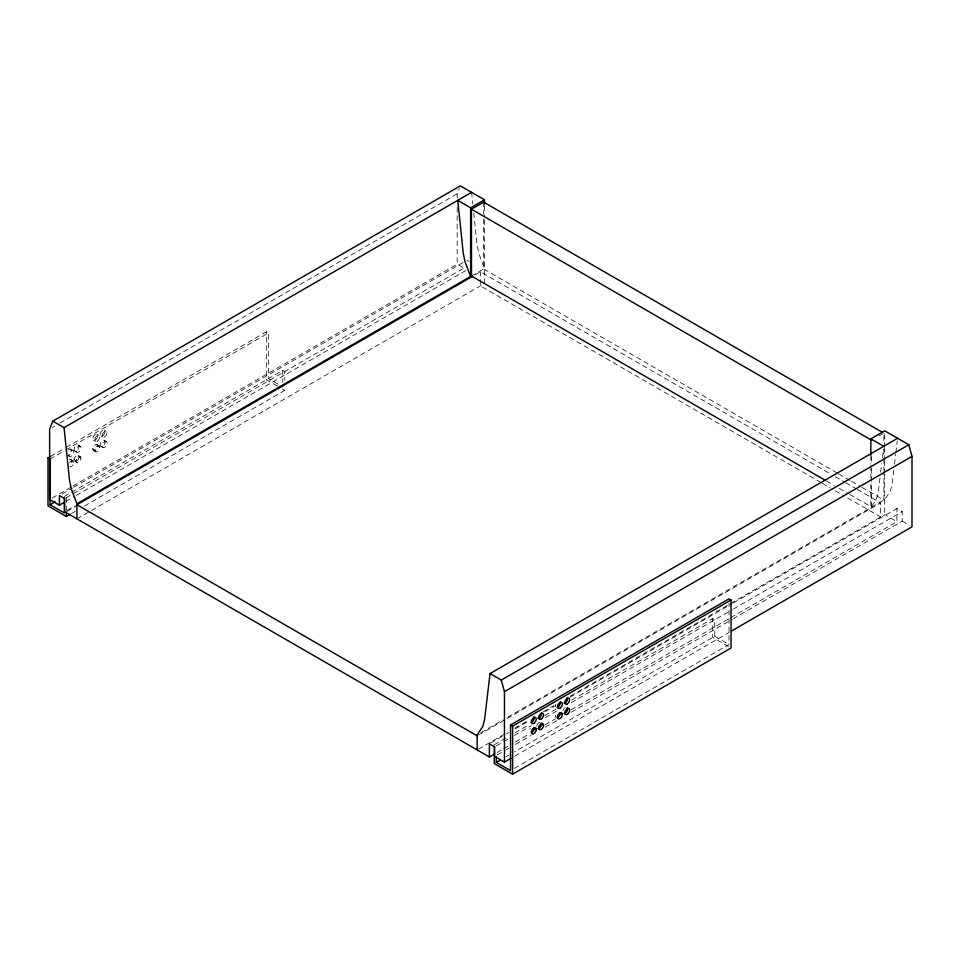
<?xml version="1.0" encoding="UTF-8"?>
<svg xmlns="http://www.w3.org/2000/svg" width="960" height="960" viewBox="0 0 960 960"><rect width="100%" height="100%" fill="white"/><g stroke="black" fill="none" stroke-linecap="round" stroke-linejoin="round"><path stroke-width="0.72" stroke-dasharray="4.8 3.6" d="M484.488 283.56L484.488 214.728M78.972 456.852L78.912 457.62A3.456 1.992 -60 0 1 76.308 461.316A3.456 1.992 -60 0 1 74.088 459.9L74.148 459.132A3.456 1.992 -60 0 1 76.752 455.436A3.456 1.992 -60 0 1 78.972 456.852L80.952 458.796A3.456 1.992 -60 0 1 78.348 462.492A3.456 1.992 -60 0 1 76.128 461.076L76.176 460.308A3.456 1.992 -60 0 1 78.792 456.612A3.456 1.992 -60 0 1 81.012 458.028M879.972 478.044L878.256 492.48L876.384 499.368L870.84 507.552L870.84 479.172M880.644 472.272L881.676 463.608M882.348 457.836L883.38 449.172M893.82 470.04L892.116 484.476L890.244 491.364L884.7 499.56L504.408 719.112M894.504 464.268L895.692 454.164M895.872 452.724L897.228 441.168M457.176 198.288L457.176 193.8L459.288 188.496M52.224 427.596L54.816 426.096M60.012 423.096L457.176 193.8M50.58 456.42L64.8 448.212M66.096 447.456L266.448 331.788L268.488 332.964L268.488 378.612L282.744 386.856M50.04 459.084L64.26 450.876M65.544 450.132L268.488 332.964M52.224 498.012L71.7 486.78M72.996 486.024L457.176 264.216L465.732 269.16M62.004 494.052L72.384 488.064M73.68 487.308L463.056 262.512M64.26 496.524L282.744 370.38L284.784 371.556L284.784 380.244M66 497.868L467.064 266.316M65.892 501.408L74.976 496.164M76.284 495.42L465.66 270.612M471.444 276.024L484.488 268.5L478.932 253.908L477.06 244.848L473.724 212.772M67.296 510.288L75.084 505.8M475.224 274.788L480.408 271.788L830.112 473.688M66.888 511.476L75.936 506.256M71.508 513.516L75.384 511.272M84.432 506.052L284.784 390.384L284.784 387.48M76.932 518.856L483.18 284.304M878.988 436.02L883.884 433.2L883.884 443.592M481.044 732.6L503.1 719.868M478.44 735.048L505.692 719.316M506.988 718.56L880.62 502.848L880.62 516.972L845.652 496.776M478.44 749.16L505.704 733.428M514.764 728.184L529.068 719.94M543.312 711.708L553.728 705.696M570.552 695.976L884.7 514.62L896.928 521.676L896.928 508.5L902.22 511.56L902.22 521.16L733.5 618.576M490.68 743.04L504.948 734.808M506.256 734.052L508.848 732.552M515.34 728.808L529.608 720.564M545.184 711.576L555.576 705.576M569.844 697.332L732.084 603.672M733.392 602.916L896.928 508.5M494.268 744.732L508.488 736.524M514.944 732.792L529.164 724.584M544.68 715.632L556.308 708.912M571.824 699.96L712.704 618.612L714.744 619.788L714.744 636.264L514.392 751.932M496.296 745.908L509.232 738.444M514.392 735.468L531.204 725.76M545.292 717.624L558.348 710.088M571.248 702.648L732.192 609.72M733.5 608.976L902.22 511.56M497.16 752.472L502.356 749.472M503.652 748.728L508.848 745.728M515.34 741.984L529.608 733.74M545.184 724.752L555.576 718.752M571.152 709.764L729.492 618.348M730.788 617.592L896.928 521.676M497.268 754.956L505.056 750.468M506.352 749.712L508.956 748.212M515.448 744.468L531.024 735.48M545.292 727.236L556.98 720.492M571.248 712.248L732.192 619.332M505.896 756.84L509.232 754.92M514.836 756.108L728.988 632.472M514.44 768.372L729.012 644.496L729.012 603.264M837.252 473.112L483.672 268.968L483.672 215.508M838.548 473.856L850.2 480.588M851.496 481.332L860.568 486.564M861.864 487.32L883.884 500.028L883.884 471.816M466.956 260.256L469.068 261.48M835.284 476.676L844.356 481.908M845.652 482.664L856.008 488.64M857.304 489.396L880.62 502.848M902.22 521.16L909.552 525.396M826.32 480.912L834.096 485.4M839.268 488.388L848.34 493.62M849.636 494.376L871.656 507.084L871.656 481.836M821.04 482.568L480.408 285.912L480.408 271.788M822.336 483.324L830.112 487.8M835.284 490.8L844.356 496.032M714.744 636.264L729.012 644.496M277.452 386.148L266.448 379.788L266.448 331.788M282.336 388.968L284.784 390.384M728.604 646.62L712.704 637.44L712.704 618.612M104.28 430.056L106.308 431.244M100.944 435.876L102.984 437.052M96.936 434.172L98.964 435.348M104.34 440.328A3.456 1.992 -60 0 1 103.248 445.68A3.456 1.992 -60 0 1 100.248 443.952A3.456 1.992 -60 0 1 104.34 440.328L106.38 441.504A3.456 1.992 -60 0 1 105.276 446.856A3.456 1.992 -60 0 1 102.288 445.128A3.456 1.992 -60 0 1 106.38 441.504M93.624 440.232L95.664 441.408M100.884 446.316L102.924 447.492M97.044 444.588L99.084 445.764M97.716 446.148L99.756 447.324M92.832 448.896L92.892 449.592A3.456 1.992 -60 0 0 95.532 450.216A3.456 1.992 -60 0 0 97.716 446.22L97.656 445.524A3.456 1.992 -60 0 0 95.016 444.9A3.456 1.992 -60 0 0 92.832 448.896L94.872 450.144M93.504 450.528L95.544 451.704M78.252 445.032A3.456 1.992 -60 0 1 77.16 450.384A3.456 1.992 -60 0 1 74.172 448.656A3.456 1.992 -60 0 1 78.252 445.032L80.292 446.208A3.456 1.992 -60 0 1 79.2 451.56A3.456 1.992 -60 0 1 76.2 449.832A3.456 1.992 -60 0 1 80.292 446.208M74.796 451.02L76.836 452.196M70.92 449.268L72.96 450.444A3.456 1.992 -60 0 1 71.856 455.808A3.456 1.992 -60 0 1 68.868 454.068A3.456 1.992 -60 0 1 72.96 450.444M78.192 455.352L80.22 456.528M67.464 455.256L69.504 456.432M74.088 459.78L76.128 460.956M74.868 461.412L76.908 462.588M71.064 459.708L73.092 460.896M71.616 461.208L73.656 462.384M471.6 192.348L472.812 204.024M884.7 433.836L884.7 445.788M884.7 447.276L884.7 459.228M884.7 460.716L884.7 472.668M884.7 474.168L884.7 514.62M883.884 449.532L883.884 456.96M883.884 458.448L883.884 470.328M871.656 456.6L871.656 462.54M871.656 468.48L871.656 480.36M870.84 455.28L870.84 464.244M870.84 465.732L870.84 477.684M484.488 205.764L484.488 213.228M483.672 202.14L483.672 214.02M457.176 207.276L457.176 264.216M282.744 370.38L282.744 382.356M66.336 497.676L66.336 510.708M563.064 710.196A3.456 1.992 -60 0 1 563.952 708.636M564.54 708.024A3.456 1.992 -60 0 1 565.176 707.556M555.504 706.452A3.456 1.992 -60 0 1 555.672 704.208M555.696 717.204A3.456 1.992 -60 0 1 555.468 716.652L555.396 715.956A3.456 1.992 -60 0 1 555.492 715.164M536.712 726.192A3.456 1.992 -60 0 1 538.992 722.676M539.628 722.376A3.456 1.992 -60 0 1 540.228 722.28M529.752 729.228A3.456 1.992 -60 0 1 530.184 728.424M69.396 459.684A3.456 1.992 -60 0 1 71.604 460.728L71.628 461.448A3.456 1.992 -60 0 1 69.624 465.144M68.568 449.892A3.456 1.992 -60 0 1 71.64 450.852A3.456 1.992 -60 0 1 68.556 455.352M69.648 462.552A3.456 1.992 -60 0 1 73.632 461.904L73.668 462.624A3.456 1.992 -60 0 1 69.84 466.92M99.756 447.396L99.696 446.7A3.456 1.992 -60 0 0 97.056 446.076A3.456 1.992 -60 0 0 94.872 450.072L94.932 450.768A3.456 1.992 -60 0 0 97.572 451.392A3.456 1.992 -60 0 0 99.756 447.396M104.664 436.872A3.348 1.932 -60 0 0 106.692 431.58A3.348 1.932 -60 0 0 102.588 433.98A3.348 1.932 -60 0 0 104.664 436.872M95.376 439.968A3.456 1.992 -60 0 0 97.344 434.496A3.456 1.992 -60 0 0 93.108 437.148A3.456 1.992 -60 0 0 95.376 439.968M97.416 441.144A3.456 1.992 -60 0 0 99.372 435.672A3.456 1.992 -60 0 0 95.148 438.324A3.456 1.992 -60 0 0 97.416 441.144M102.624 435.696A3.348 1.932 -60 0 0 104.652 430.404A3.348 1.932 -60 0 0 100.548 432.804A3.348 1.932 -60 0 0 102.624 435.696"/><path stroke-width="1.44" d="M897.576 438.288L490.032 673.584L484.572 719.772L482.7 726.66L477.144 734.856L477.144 749.916M484.488 204.264L484.488 199.788L460.344 185.856L52.8 421.152L49.632 429.096L49.632 499.512L59.412 505.164L64.596 502.164M52.8 421.152L64.056 427.644L471.6 192.348M470.628 207.792L470.628 276.492L465.084 261.9L463.2 252.84L457.752 200.352L470.628 207.792L484.488 199.788M76.932 518.856L76.932 503.796L471.504 275.988L471.444 209.196L483.672 202.14L882.588 432.456M70.212 514.26L66.336 516.492L48 505.908L48 457.908L50.58 456.42M48 457.908L50.04 459.084L50.04 504.732L55.212 501.744M472.62 276.288L76.932 504.732L477.144 735.792M870.84 455.28L870.84 438.852L884.7 430.848L908.832 444.78L912 456.384L912 526.812L731.592 630.972M490.032 673.584L501.288 680.076L908.832 444.78M510.948 758.352L504.456 762.108L504.456 691.68L912 456.384M496.296 756.396L496.296 762.384L510.564 770.616L510.564 724.968L729.012 598.848L731.052 600.024L731.052 648.024L512.604 774.144L494.268 763.56L494.268 746.184M510.564 724.968L512.604 726.144L731.052 600.024M59.412 505.164L59.412 495.552L64.704 498.612L64.704 511.788L489.372 756.972L494.568 753.972M496.296 762.384L500.184 760.14M870.84 438.852L883.716 446.28M471.444 209.196L871.656 440.256M471.444 276.024L825.024 480.168M560.22 712.584L562.32 714.384A3.456 1.992 -60 0 1 560.136 718.452A3.456 1.992 -60 0 1 557.496 717.828L557.436 717.132A3.456 1.992 -60 0 1 559.62 713.136A3.456 1.992 -60 0 1 562.26 713.76L562.32 714.456M541.524 724.032L543.564 725.208M534.18 728.268L536.22 729.444M504.456 762.108L494.676 756.456L494.676 746.856L489.372 743.796L489.372 756.972M50.04 504.732L64.296 512.964L64.296 498M76.932 503.796L71.388 489.192L69.516 480.144L64.056 427.644M501.288 680.076L504.456 691.68M512.604 726.144L512.604 774.144M66.336 512.148L66.336 516.492M567.216 697.464A3.348 1.932 -60 0 1 566.856 700.98A3.348 1.932 -60 0 1 564 703.08M567.3 707.748A3.456 1.992 -60 0 1 566.904 711.384A3.456 1.992 -60 0 1 563.952 713.532M541.452 712.992A3.456 1.992 -60 0 1 540.588 716.472A3.456 1.992 -60 0 1 537.876 718.236M560.172 702.072A3.456 1.992 -60 0 1 557.304 707.328M533.88 716.688A3.456 1.992 -60 0 1 533.7 719.928A3.456 1.992 -60 0 1 531.12 722.412M560.28 713.28A3.456 1.992 -60 0 1 557.148 717.72M541.428 723.252A3.456 1.992 -60 0 1 541.536 723.912L541.476 724.68A3.456 1.992 -60 0 1 537.96 728.592M533.976 727.2A3.456 1.992 -60 0 1 534.168 727.788L534.192 728.508A3.456 1.992 -60 0 1 531.552 732.612M538.752 727.368L538.692 728.136A3.456 1.992 -60 0 0 540.912 729.552A3.456 1.992 -60 0 0 543.516 725.856L543.576 725.088A3.456 1.992 -60 0 0 541.356 723.672A3.456 1.992 -60 0 0 538.752 727.368M536.232 729.684L536.208 728.964A3.456 1.992 -60 0 0 533.676 728.1A3.456 1.992 -60 0 0 531.36 732.024L531.384 732.744A3.456 1.992 -60 0 0 533.916 733.608A3.456 1.992 -60 0 0 536.232 729.684M559.98 708.204A3.456 1.992 -60 0 0 561.948 702.732A3.456 1.992 -60 0 0 557.712 705.384A3.456 1.992 -60 0 0 559.98 708.204M541.764 718.62A3.456 1.992 -60 0 0 542.856 713.268A3.456 1.992 -60 0 0 538.776 716.892A3.456 1.992 -60 0 0 541.764 718.62M567.228 703.932A3.348 1.932 -60 0 0 569.256 698.64A3.348 1.932 -60 0 0 565.152 701.04A3.348 1.932 -60 0 0 567.228 703.932M567.852 713.916A3.456 1.992 -60 0 0 568.944 708.564A3.456 1.992 -60 0 0 564.852 712.188A3.456 1.992 -60 0 0 567.852 713.916M534.42 722.868A3.456 1.992 -60 0 0 535.524 717.504A3.456 1.992 -60 0 0 531.432 721.128A3.456 1.992 -60 0 0 534.42 722.868"/></g></svg>
